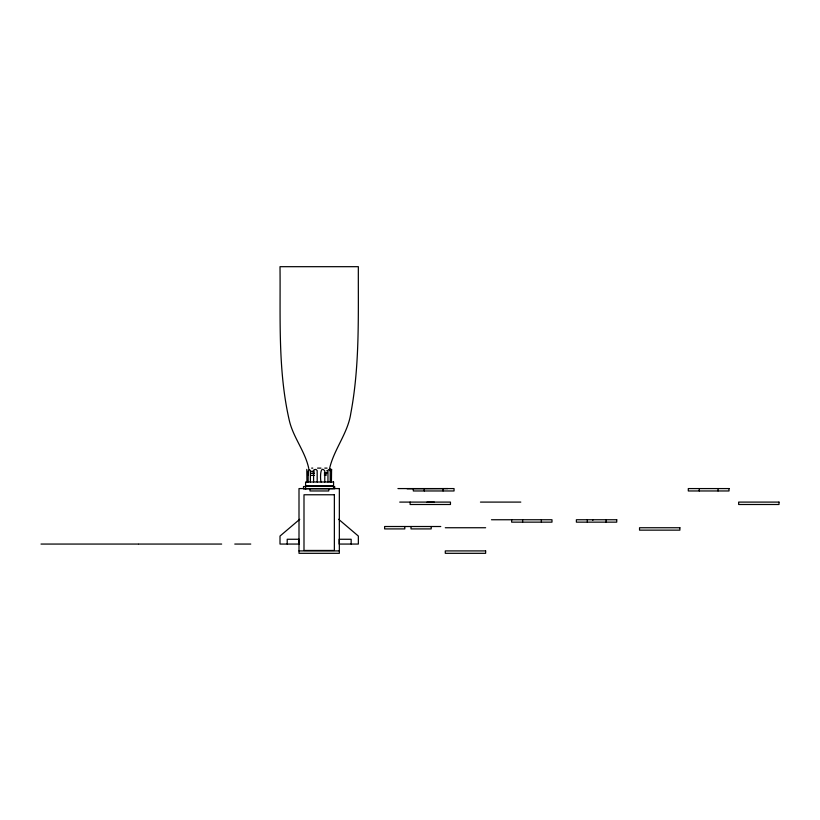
<?xml version="1.0" encoding="UTF-8"?>
<svg xmlns="http://www.w3.org/2000/svg" width="820" height="820" viewBox="0 0 820 820"><rect width="100%" height="100%" fill="white"/><g stroke="black" fill="none" stroke-linecap="round" stroke-linejoin="round"><path stroke-width="1.23" d="M308.156 474.893L308.771 469.419A2.255 1.312 74.2 0 1 309.058 469.327L310.349 470.495A1.599 1.127 -90 0 1 310.39 470.834L310.39 482.006M331.567 469.347L331.423 482.006M331.454 470.178L331.546 469.419M313.619 470.577L313.578 482.006M329.619 468.343C334.109 449.032 347.905 433.206 350.806 413.321C359.898 365.054 358.125 315.567 358.35 266.684L280.01 266.684C280.563 317.986 277.734 370.312 289.357 420.691C293.314 437.562 305.142 451.369 308.73 468.343M313.701 470.331L313.957 469.901A1.712 1.578 86.7 0 1 314.265 469.634L316.007 469.419L317.166 470.577L317.207 482.006M299.751 519.275L280.01 536.065L280.01 544.06L299.197 544.06L299.197 539.263L287.205 539.263L287.205 544.06M330.265 470.536L330.204 482.006M311.497 471.315L312.03 471.295M327.2 470.772L326.688 470.803M326.862 472.781L327.375 472.75M311.497 473.304L312.03 473.283M311.497 473.478L312.03 473.447M311.497 475.456L312.03 475.436M326.503 472.791L325.94 472.812M326.503 474.954L325.94 474.975M312.41 471.274L314.05 471.223M312.225 473.273L314.48 473.191M312.41 473.437L314.48 473.365M325.94 472.986L326.503 472.966M312.225 475.426L314.48 475.344M325.745 472.822L325.151 472.843M325.745 474.975L325.151 475.005M324.945 473.027L324.31 473.048M324.31 475.036L324.945 475.005M311.651 468.117L312.779 468.117M317.555 468.117L320.989 468.117M324.771 468.117L327.057 468.117M305.932 486.506L303.513 486.506L303.513 488.904L305.932 488.904M397.936 488.577L454.044 488.577L454.044 490.965L413.321 490.965L413.321 488.577M407.109 488.771L447.833 488.577M399.729 502.096L450.457 502.096L450.457 504.495L410.123 504.495L410.123 502.096M480.458 502.096L520.803 502.096M426.923 502.188L434.415 502.188M491.467 519.747L551.983 519.747L551.983 522.145L511.639 522.145L511.639 519.747M440.77 526.512L384.631 526.512L384.631 528.91L404.803 528.91L404.803 526.512M445.291 527.742L485.635 527.742M41 544.06L138.047 544.06M138.518 544.06L221.656 544.06M234.766 544.06L250.756 544.06M299.003 550.917L339.347 550.917M338.609 519.275L358.35 536.065L358.35 544.06L339.162 544.06L339.162 539.263L351.155 539.263L351.155 544.06M330.04 469.973L328.676 469.481A1.753 1.087 -83.8 0 0 328.379 469.737L328.031 470.413A1.476 1.045 -90 0 0 327.959 470.916L327.959 482.006M306.793 469.347L306.936 482.006M330.193 468.517L330.204 470.916M718.053 488.577L718.053 490.965M699.265 488.577L699.265 490.965M606.144 519.747L606.144 522.145M592.839 519.747L592.839 520.341M587.356 519.747L587.356 522.145M541.395 519.747L541.395 522.145M522.606 519.747L522.606 522.145M443.077 488.577L443.077 490.965M431.187 526.512L431.187 528.91L411.015 528.91L411.015 526.512M424.288 488.577L424.288 490.965M334.683 486.506L334.683 488.904M328.769 488.577L328.769 490.965L309.981 490.965L309.981 488.577M324.781 482.006L324.781 470.916C319.626 463.864 320.261 481.586 321.143 482.006M308.156 470.834L308.156 482.006M333.566 482.006L305.593 482.006L305.593 486.004L333.566 486.004L333.566 482.006M333.525 486.25L305.593 486.25L305.593 488.771L333.525 488.771L333.525 486.25M339.347 488.577L299.003 488.577L299.003 553.316L339.347 553.316L339.347 488.577M729.021 488.577L688.298 488.577L688.298 490.965L729.021 490.965L729.021 488.577M334.365 494.767L303.994 494.767L303.994 550.456L334.365 550.456L334.365 494.767M779 502.096L738.656 502.096L738.656 504.495L779 504.495L779 502.096M616.732 519.747L576.388 519.747L576.388 522.145L616.732 522.145L616.732 519.747M679.882 527.742L639.538 527.742L639.538 530.14L679.882 530.14L679.882 527.742M485.635 550.917L445.291 550.917L445.291 553.316L485.635 553.316L485.635 550.917"/></g></svg>
